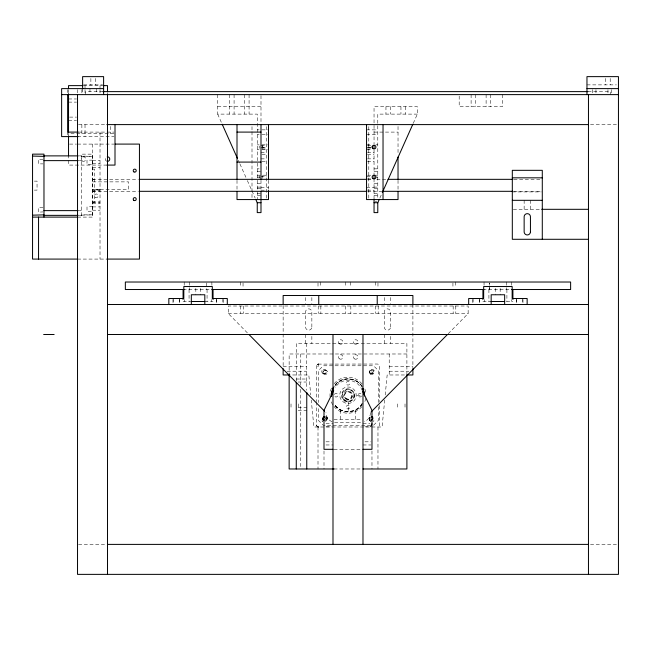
<?xml version="1.0" encoding="UTF-8"?>
<svg xmlns="http://www.w3.org/2000/svg" width="651" height="651" viewBox="0 0 651 651"><rect width="100%" height="100%" fill="white"/><g stroke="black" fill="none" stroke-linecap="round" stroke-linejoin="round"><path stroke-width="0.49" stroke-dasharray="3.25 2.44" d="M384.717 399.991L382.08 426.999L313.896 426.999L311.259 399.983M385.205 394.986L387.166 374.984L405.996 374.976M316.614 365.431L316.508 401.561M369.41 419.065L369.483 418.17A2.246 2.246 0 0 1 370.069 417.161M321.83 370.948L322.05 370.403M323.01 371.697L323.23 371.151M369.483 371.697L369.711 371.151M369.801 370.948L370.028 370.403M379.85 198.099L381.494 194.405M413.247 123.34L417.364 114.112L417.364 106.609L374.04 106.609L374.04 144.18M370.476 426.82L371.225 425.323M362.135 403.474C356.724 413.873 340.449 414.248 334.272 404.377M362.371 403.286C356.821 413.906 340.091 414.386 334.077 403.978M448.189 333.76L468.15 313.505L468.15 306.011L228.273 306.011L228.273 313.505L248.234 333.76M373.576 425.249L378.312 420.513L378.312 406.517M318.168 364.104L377.222 364.031A2.246 2.246 0 0 1 379.476 366.277L379.476 401.561M43.023 207.417L38.263 207.677L38.263 212.169L43.023 211.909M92.719 206.611L87.006 206.92L87.006 211.42L92.719 211.111M81.294 215.172L92.719 214.863L81.294 214.863M83.621 84.874L102.614 84.874M586.966 84.874L616.416 84.874M83.45 85.623L102.744 85.623M102.907 91.62L85.623 91.62L85.623 94.615M587.983 91.62L610.353 91.62L610.353 94.615M68.534 98.968L76.525 98.968M68.534 102.117L76.525 102.117M217.67 106.609L260.994 106.609M217.67 94.615L217.67 114.112L257.251 114.112L257.251 198.872M417.364 114.112L377.783 114.112L377.783 198.872M69.535 117.107L76.525 117.107M68.534 120.256L76.525 120.256M78.527 124.601L107.513 124.601M590.465 124.601L616.448 124.601M257.251 129.85L259.122 129.858M261.93 129.85L268.489 129.85M366.546 129.85L377.783 129.858M78.502 132.096L114.006 132.096M374.04 132.096L398.03 132.096M113.998 133.601L68.534 133.601L68.534 135.506M257.251 134.334L259.122 134.35M261.93 134.342L268.489 134.35M366.546 134.342L377.783 134.334M77.526 136.596L113.998 136.596M69.535 144.091L76.525 144.091M77.526 144.091L114.169 144.091M257.251 144.839L259.122 144.856M261.93 144.847L268.489 144.847M366.546 144.839L372.16 144.847M375.912 144.839L377.783 144.839M260.994 145.222L266.617 145.222M367.481 145.222L371.225 145.222M260.994 147.468L266.617 147.468M367.481 147.468L371.225 147.468M261.93 147.557L266.617 147.557M367.481 147.557L371.225 147.557M261.93 148.965L266.617 148.965M367.481 148.965L371.225 148.965M257.251 149.331L259.122 149.339M261.93 149.339L268.489 149.339M366.546 149.339L371.225 149.339M260.994 152.716L266.617 152.716M367.481 152.716L374.04 152.716M261.93 154.588L266.617 154.588M367.481 154.588L374.04 154.588M79.276 155.882L81.294 155.882M81.294 156.386L92.719 156.386L81.294 156.069M260.994 158.86L266.617 158.86M367.481 158.86L374.04 158.86M43.023 159.381L38.263 159.381L38.263 163.881L43.023 163.881M92.719 160.138L87.006 160.138L87.006 164.63L92.719 164.63M92.515 160.431L100.018 160.431M79.276 160.626L81.294 160.626M261.93 161.407L266.617 161.407M367.481 161.407L374.04 161.407M92.515 163.735L100.018 163.726M107.008 165.085L68.534 165.085L68.534 156.956M92.515 167.405L100.018 167.405M257.251 168.829L259.122 168.869M374.04 168.869L377.783 168.829M92.719 169.13L94.623 169.13L94.623 202.111L92.719 202.111M257.251 171.612L260.994 171.612M374.04 171.612L377.783 171.612M257.251 175.184L266.617 175.209M367.481 175.209L373.104 175.209M374.976 175.184L377.783 175.184M260.994 176.405L266.796 176.405M366.546 176.405L371.225 176.405M257.251 177.145L260.994 177.145M374.976 177.145L377.783 177.145M367.481 178.944L371.225 178.944M92.515 179.334L138.207 179.334M367.66 179.334L371.721 179.334M376.799 179.334L386.954 179.334M513.859 179.334L542.291 179.334M92.719 179.627L94.623 179.627M34.348 181.124L37.05 181.124L37.05 190.116L34.348 190.116M92.719 181.873L128.516 181.873L128.516 189.368L92.719 189.368M257.251 183.533L260.994 183.533M374.04 183.533L377.783 183.533M257.251 187.106L260.994 187.106M374.04 187.106L377.783 187.106M260.994 187.569L268.489 187.569M366.546 187.569L374.04 187.569M257.251 188.538L260.994 188.538M374.04 188.538L377.783 188.538M260.994 190.198L266.617 190.198M367.481 190.116L374.04 190.198M92.515 190.906L100.018 190.906M92.515 191.313L138.207 191.313M367.66 191.313L381.877 191.313M513.859 191.313L542.291 191.313M92.719 191.622L94.623 191.622M512.313 191.915L541.29 191.915M257.251 193.502L260.994 193.493M374.04 193.502L377.783 193.493M257.251 195.463L260.994 195.463M374.04 195.463L377.783 195.463M374.976 201.777L376.848 201.777M92.515 201.875L100.018 201.875M92.515 202.624L100.018 202.624M92.515 203.242L100.018 203.242M92.515 206.912L100.018 206.912M513.305 209.313L541.29 209.313M92.515 210.208L100.018 210.208M79.276 210.623L81.294 210.623M79.276 215.359L81.294 215.359M77.526 217.108L92.719 217.108L92.719 154.141L81.294 154.141L81.294 217.108M77.526 259.082L107.089 259.082M183.069 289.516L211.062 289.516M482.92 289.516L511.116 289.516M183.069 301.511L189.986 301.511M204.813 301.511L213.056 301.511M482.92 301.511L489.837 301.511M506.494 301.511L512.907 301.511M228.273 313.505L468.15 313.505M406.899 353.989L289.142 353.989L289.142 374.976L308.81 374.976L310.771 394.986M283.144 366.749L306.759 366.749M389.217 366.741L412.897 366.741M287.148 371.225L306.759 371.208M389.217 371.216L408.901 371.216M296.262 379.02L306.759 379.02M298.174 382.023L306.759 382.023M354.413 395.515A5.997 5.997 0 0 1 345.421 400.707A5.997 5.997 0 0 1 345.421 390.323A5.997 5.997 0 0 1 354.413 395.515L362.046 395.515M298.174 407.518L306.759 407.518M298.174 410.496L306.759 410.496M333.996 419.325L361.98 419.325M325.996 423.671L332.995 423.671M362.981 423.671L369.98 423.671M370.557 425.249L323.262 425.249L318.526 420.513L318.526 406.517M325.996 426.82L331.994 426.82M364.853 426.82L371.973 426.82M325.996 441.817L331.994 441.817M364.983 441.817L370.98 441.817M325.996 444.967L332.995 444.967M362.981 444.967L370.98 444.967M333.996 449.312L361.98 449.312M333.996 468.98L362.395 468.98M78.527 544.391L106.512 544.391M590.465 544.391L616.448 544.391M318.209 426.966L318.754 426.999A2.246 2.246 0 0 1 316.508 424.753M362.176 386.8C356.642 376.831 340.766 376.05 334.638 385.766C341.026 375.464 358.449 377.067 362.843 388.378M362.29 390.543L360.971 387.841A14.989 14.989 0 0 0 335.005 387.841M217.67 114.112L221.788 123.34M238.282 160.26L239.519 163.027M239.934 163.946L246.941 179.635M247.356 180.563L255.184 198.099M373.926 370.403L374.146 370.948M373.601 371.151L373.829 371.697M327.127 371.151L327.355 371.697M325.948 370.403L326.175 370.948M262.703 146.32L262.858 147.281M316.508 402.025L316.614 425.599M611.256 89.618L611.256 94.615M610.207 78.462L610.207 84.874M607.953 89.618L607.953 93.622M605.707 78.462L605.707 84.874M595.958 89.618L595.958 93.622M592.662 89.618L592.662 94.615M530.443 200.313L530.443 209.313M524.145 200.313L524.145 209.313M522.948 299.517L522.948 303.512M522.802 298.516L522.802 303.512M516.503 298.516L516.503 303.512M516.349 299.517L516.349 303.512M511.776 282.021L511.727 285.773M511.401 299.517L511.401 301.511M506.909 289.516L506.909 301.511M506.584 282.021L506.535 289.516M502.523 94.615L502.523 106.609L459.191 106.609L459.191 95.616M500.163 288.352L500.163 294.765M495.663 288.352L495.663 294.765M490.602 94.615L490.602 106.609M488.917 289.516L488.909 301.511M486.11 94.615L486.11 106.609M484.425 299.517L484.417 301.511M484.043 282.021L484.051 285.773M479.47 299.517L479.47 303.512M479.323 298.516L479.323 303.512M475.612 94.615L475.612 106.609M473.025 298.516L473.025 303.512M472.878 299.517L472.878 303.512M471.112 94.615L471.112 106.609M455.781 306.011L455.781 313.505M455.562 282.021L455.562 287.644M453.161 306.011L453.161 313.505M452.933 282.957L452.933 287.644M412.897 304.513L412.897 368.051M406.899 374.976L406.899 343.492L296.262 343.492L296.262 381.217M405.443 106.609L405.451 114.112M405.02 403.905L405.02 407.632M400.951 106.609L400.951 114.112M398.03 126.473L398.03 153.245M398.03 180.319L398.03 190.499M397.688 403.905L397.688 407.632M390.559 297.515L390.559 303.512M390.559 336.372L390.559 343.492M390.454 106.609L390.454 114.112M389.217 353.989L389.217 374.984M385.953 106.609L385.953 114.112M384.261 297.515L384.261 303.512M384.261 334.492L384.261 343.492M379.476 405.597L379.476 424.753A2.246 2.246 0 0 1 377.222 426.999M378.312 402.513L378.312 370.517L373.576 365.781L323.262 365.781L318.526 370.517L318.526 402.513M378.198 306.011L378.198 313.505M377.971 282.957L377.971 287.644M377.971 426.999L377.971 468.98M375.578 306.011L375.578 313.505M375.35 282.021L375.35 287.644M374.04 150.112L374.04 174.867M374.04 178.773L374.04 199.564M371.973 371.526L371.973 373.772M371.973 450.988L371.973 468.98M368.791 126.628L368.791 199.564M355.487 410.333L355.487 419.325M350.84 306.011L350.84 313.505M350.612 282.021L350.612 287.644M348.415 401.512L348.415 412.01M345.591 306.011L345.591 313.505M345.364 282.021L345.364 287.644M340.489 410.333L340.489 419.325M324.003 450.988L324.003 468.98M320.853 306.011L320.853 313.505M320.626 282.021L320.626 287.644M318.754 364.031L318.412 366.277L316.508 365.96A2.099 2.099 0 0 1 318.754 364.031A2.246 2.246 0 0 0 316.508 366.277M318.225 306.011L318.225 313.505M318.005 282.957L318.005 287.644M318.005 426.999L318.005 468.98M311.853 297.515L311.853 303.512M311.853 336.372L311.853 343.492M306.759 343.492L306.759 390.299M305.563 297.515L305.563 303.512M305.563 334.492L305.563 343.492M300.762 353.989L300.762 385.254M300.762 389.29L300.762 467.971M298.288 403.897L298.288 407.64M291.021 403.897L291.021 407.64M283.144 305.514L283.144 367.034M268.489 180.319L268.489 189.775M266.243 126.628L266.243 199.564M260.994 95.616L260.994 123.812M260.994 180.294L260.994 190.995M252.002 126.628L252.002 130.68M252.002 131.697L252.002 198.555M249.081 94.615L249.081 114.112M244.581 94.615L244.581 114.112M243.271 306.011L243.271 313.505M243.043 282.957L243.043 287.644M240.642 306.011L240.642 313.505M240.422 282.021L240.422 287.644M237.005 180.319L237.005 190.45M234.083 94.615L234.083 114.112M229.591 94.615L229.583 114.112M223.106 299.517L223.106 303.512M222.951 298.516L222.951 303.512M216.653 298.516L216.653 303.512M216.506 299.517L216.506 303.512M211.844 282.021L211.925 285.773M211.559 299.517L211.559 301.511M207.059 289.516L207.059 301.511M206.774 282.957L206.692 289.516M200.313 288.352L200.313 294.765M195.821 288.352L195.821 294.765M189.441 282.021L189.441 289.516M189.067 289.516L189.067 301.511M184.575 299.517L184.575 301.511M184.2 282.021L184.2 285.773M179.627 299.517L179.627 303.512M179.473 298.516L179.473 303.512M173.174 298.516L173.174 303.512M173.028 299.517L173.028 303.512M110.662 126.473L110.662 133.601M107.513 92.621L107.513 94.615M100.018 85.623L100.018 88.617M100.018 89.618L100.018 94.615M100.018 132.096L100.018 259.082M96.267 88.617L96.267 93.622M95.363 78.462L95.363 84.874M92.515 144.091L92.515 217.108M90.871 78.462L90.871 84.874M89.968 88.617L89.968 93.622M85.021 85.623L85.021 88.617M85.021 89.618L85.021 94.615M85.021 124.601L85.021 136.596M82.628 88.617L82.628 94.615M81.871 89.618L81.871 94.615M81.871 124.601L81.871 133.601M77.526 89.618L77.526 93.622M68.534 89.643L68.534 92.662M67.631 89.618L67.631 92.621M67.631 132.096L67.631 134.798M370.069 420.343A2.246 2.246 0 0 1 369.41 418.756M370.069 420.652A2.246 2.246 0 0 1 370.069 417.478M325.76 416.583A2.246 2.246 0 0 1 325.76 420.928M325.76 416.892A2.246 2.246 0 0 1 325.76 421.238M318.754 426.999A2.099 2.099 0 0 1 316.508 425.062M373.926 420.627A2.246 2.246 0 0 1 373.568 421.091M370.386 421.091A2.246 2.246 0 0 1 370.386 417.909M373.926 420.937A2.246 2.246 0 0 1 373.568 421.409M370.85 421.767A2.246 2.246 0 0 1 370.386 418.227M325.59 418.227A2.246 2.246 0 0 1 325.59 421.409M322.88 421.767A2.246 2.246 0 0 1 322.05 420.937M325.59 417.909A2.246 2.246 0 0 1 325.59 421.091M322.408 421.091A2.246 2.246 0 0 1 322.05 420.627M362.249 404.491A16.495 16.495 0 0 1 334.581 404.491M334.581 386.539A16.495 16.495 0 0 1 362.249 386.539M262.093 145.572A1.872 1.872 0 0 1 262.182 148.542M259.546 148.282A1.872 1.872 0 0 1 259.472 145.995M262.207 175.648A1.872 1.872 0 0 1 262.426 178.293M259.456 178.146A1.872 1.872 0 0 1 259.57 175.86M106.642 161.155A2.246 2.246 0 0 1 106.658 157.005M334.557 422.418A9.895 9.895 0 0 0 335.843 422.499L360.581 422.499A9.895 9.895 0 0 0 361.875 422.418M332.059 421.75A9.895 9.895 0 0 1 325.948 412.604M370.476 412.604A9.895 9.895 0 0 1 364.365 421.75M334.411 394.506A1.798 1.798 0 0 1 337.177 393.806A1.798 1.798 0 0 1 337.137 396.654A1.798 1.798 0 0 1 334.386 395.881M365.707 398.306A17.992 17.992 0 0 1 364.682 401.927M361.793 406.753A17.992 17.992 0 0 1 333.271 405.557M332.751 404.776A17.992 17.992 0 0 1 330.537 399.6M330.065 396.809A17.992 17.992 0 0 1 331.668 387.638M334.191 383.675A17.992 17.992 0 0 1 362.151 384.123M364.885 389.029A17.992 17.992 0 0 1 365.911 393.619M370.403 419.879A1.652 1.652 0 0 1 370.403 417.022M325.573 417.022A1.652 1.652 0 0 1 325.573 419.879M100.018 189.88L92.515 189.88L100.018 189.929M489.292 289.516L489.292 282.957L489.283 289.516M390.559 326.997L390.559 312.008A3.149 3.149 0 0 0 387.41 308.859A3.149 3.149 0 0 0 384.261 312.008L384.261 326.997A3.149 3.149 0 0 0 387.41 330.147A3.149 3.149 0 0 0 390.559 326.997M311.853 326.997L311.853 312.008A3.149 3.149 0 0 0 308.712 308.859A3.149 3.149 0 0 0 305.563 312.008L305.563 326.997A3.149 3.149 0 0 0 308.712 330.147A3.149 3.149 0 0 0 311.853 326.997M324.052 374.227A2.246 2.246 0 0 0 327.429 372.274A2.246 2.246 0 0 0 324.052 370.329A2.246 2.246 0 0 0 324.052 374.227M370.533 374.227A2.246 2.246 0 0 0 373.902 372.274A2.246 2.246 0 0 0 370.533 370.329A2.246 2.246 0 0 0 370.533 374.227M370.85 373.471A2.246 2.246 0 0 0 374.227 371.526A2.246 2.246 0 0 0 370.85 369.581A2.246 2.246 0 0 0 370.85 373.471M322.88 373.471A2.246 2.246 0 0 0 326.249 371.526A2.246 2.246 0 0 0 322.88 369.581A2.246 2.246 0 0 0 322.88 373.471M345.738 399.413A4.5 4.5 0 0 0 352.484 395.515A4.5 4.5 0 0 0 345.738 391.617A4.5 4.5 0 0 0 345.738 399.413M345.771 398.168A3.751 3.751 0 0 0 352.036 396.483A3.751 3.751 0 0 0 347.447 391.894A3.751 3.751 0 0 0 345.771 398.168M345.339 398.168A3.751 3.751 0 0 0 351.605 396.483A3.751 3.751 0 0 0 347.016 391.894A3.751 3.751 0 0 0 345.339 398.168M343.931 399.755A5.997 5.997 0 0 0 353.843 396.646A5.997 5.997 0 0 0 346.194 389.615A5.997 5.997 0 0 0 343.931 399.755M82.4 161.033A2.246 2.246 0 0 0 85.769 159.088A2.246 2.246 0 0 0 82.4 157.135A2.246 2.246 0 0 0 82.4 161.033M95.16 197.391A1.872 1.872 0 0 0 98.13 196.081A1.872 1.872 0 0 0 95.51 194.161A1.872 1.872 0 0 0 95.16 197.391M344.688 401.049A6.6 6.6 0 0 0 354.583 395.336A6.6 6.6 0 0 0 344.688 389.623A6.6 6.6 0 0 0 344.688 401.049M342.979 401.765A8.243 8.243 0 0 0 356.162 396.28A8.243 8.243 0 0 0 344.827 387.597A8.243 8.243 0 0 0 342.979 401.765M346.869 384.7A1.798 1.798 0 0 0 349.766 383.545A1.798 1.798 0 0 0 347.325 381.616A1.798 1.798 0 0 0 346.869 384.7M358.799 396.622A1.798 1.798 0 0 0 361.696 395.474A1.798 1.798 0 0 0 359.254 393.546A1.798 1.798 0 0 0 358.799 396.622M346.869 408.551A1.798 1.798 0 0 0 349.766 407.404A1.798 1.798 0 0 0 347.325 405.467A1.798 1.798 0 0 0 346.869 408.551M339.407 358.807A2.246 2.246 0 0 0 342.955 357.204A2.246 2.246 0 0 0 339.789 354.933A2.246 2.246 0 0 0 339.407 358.807M354.583 358.929A2.246 2.246 0 0 0 357.96 356.984A2.246 2.246 0 0 0 354.583 355.039A2.246 2.246 0 0 0 354.583 358.929M339.407 343.818A2.246 2.246 0 0 0 342.955 342.214A2.246 2.246 0 0 0 339.789 339.944A2.246 2.246 0 0 0 339.407 343.818M354.583 343.94A2.246 2.246 0 0 0 357.96 341.995A2.246 2.246 0 0 0 354.583 340.042A2.246 2.246 0 0 0 354.583 343.94M323.653 373.202A1.652 1.652 0 0 0 326.363 372.315A1.652 1.652 0 0 0 324.239 370.411A1.652 1.652 0 0 0 323.653 373.202M370.403 373.405A1.652 1.652 0 0 0 372.877 371.973A1.652 1.652 0 0 0 370.403 370.549A1.652 1.652 0 0 0 370.403 373.405"/><path stroke-width="0.98" d="M372.177 147.281L372.331 146.32M364.324 396.003L364.446 394.14L362.843 388.378L364.112 392.455M333.442 387.548L331.815 392L331.53 396.296L332.01 391.137L333.613 387.142M374.04 199.23L374.04 212.608L377.783 212.608L377.783 202.713L379.02 199.947M382.324 192.558L412.832 124.26M333.686 390.543L324.003 410.333L324.003 449.312L332.995 449.312M371.225 425.323L371.973 423.825M371.192 411.88L447.473 334.484M32.55 215.172L43.975 214.863M82.799 85.623L68.534 85.623L68.534 88.642M103.517 85.623L107.513 85.623L107.513 91.62M103.615 88.617L61.633 88.617L61.633 136.596L78.258 136.596M586.966 88.617L618.45 88.617M102.907 91.62L587.983 91.62M61.633 94.615L618.45 94.615M106.902 124.601L588.463 124.601M78.258 132.096L67.631 132.096L67.631 94.615M237.005 132.096L260.994 132.096M115.178 144.091L139.444 144.091L139.444 259.082L107.089 259.082M43.975 155.882L78.266 155.882M43.975 160.626L78.266 160.626M237.005 162.083L260.994 162.083M107.008 165.085L115.007 165.085L115.007 124.601M512.313 177.829L542.291 177.829M139.224 179.334L366.643 179.334M387.963 179.334L512.85 179.334M139.224 191.313L366.643 191.313M382.894 191.313L512.85 191.313M512.313 200.313L542.291 200.313M256.014 199.947L257.251 202.713L260.994 202.713M374.04 202.713L377.783 202.713M541.754 209.313L588.463 209.313M43.975 210.623L78.266 210.623M43.975 215.359L78.266 215.359M32.55 217.108L77.526 217.108M588.463 239.291L512.313 239.291L512.313 170.326L542.291 170.326L542.291 239.291M77.526 259.082L32.55 259.082L32.55 154.141L43.975 154.141L43.975 217.108M184.314 289.516L125.35 289.516L125.35 282.021L570.626 282.021L570.626 289.516L511.662 289.516M211.762 289.516L484.214 289.516M190.979 301.511L204.813 301.511M490.821 301.511L504.655 301.511M107.513 304.513L588.463 304.513M43.641 334.492L54.139 334.492M107.513 334.492L588.463 334.492M289.199 374.976L283.144 374.976L283.144 368.669M406.899 374.976L412.897 374.976L412.897 368.612M362.981 449.312L371.973 449.312L371.973 410.333L362.729 391.438M334.069 468.98L289.142 468.98L289.142 374.162M362.981 468.98L406.899 468.98L406.899 375.171M107.513 544.391L588.463 544.391M32.55 156.069L43.975 156.386M248.951 334.484L324.524 411.155M222.203 124.26L237.46 158.413M331.497 395.409L331.562 395.849M364.161 392.724L364.479 395.019L364.446 394.14M588.463 94.615L588.463 574.369M586.966 94.615L586.966 76.631L618.45 76.631L618.45 574.369L77.526 574.369L77.526 94.615M527.147 304.513L527.147 298.516L512.158 298.516L512.158 286.521L483.669 286.521L483.669 298.516L468.679 298.516L468.679 304.513M512.907 289.516L512.907 299.517M504.655 304.513L504.655 294.765L491.163 294.765L491.163 304.513M482.92 289.516L482.92 299.517M412.897 304.57L412.897 295.513L283.144 295.513L283.144 304.57M398.03 157.021L398.03 179.424M398.03 191.459L398.03 199.564L366.546 199.564L366.546 124.601M383.032 124.601L383.032 199.564M377.222 295.513L377.222 304.513M374.04 145.848L374.04 148.127M374.04 176.014L374.04 178.293M362.981 334.492L362.981 544.391M332.995 334.492L332.995 544.391M318.754 295.513L318.754 304.513M306.759 392.317L306.759 468.98M296.262 382.227L296.262 468.98M268.489 124.601L268.489 179.578M268.489 190.572L268.489 199.564L237.005 199.564L237.005 191.459M260.994 124.601L260.994 179.448M260.994 191.459L260.994 212.608L257.251 212.608L257.251 202.713M237.005 124.601L237.005 179.302M227.297 304.513L227.297 298.516L212.307 298.516L212.307 286.521L183.826 286.521L183.826 298.516L168.829 298.516L168.829 304.513M213.056 289.516L213.056 299.517M204.813 304.513L204.813 294.765L191.321 294.765L191.321 304.513M183.069 289.516L183.069 299.517M107.513 94.615L107.513 574.369M103.615 94.615L103.615 76.631L82.628 76.631L82.628 88.772M68.534 93.671L68.534 132.894M68.534 135.913L68.534 156.085M38.547 217.108L38.547 259.082M323.01 419.651A2.246 2.246 0 0 1 324.597 416.892M323.588 420.343A2.246 2.246 0 0 1 323.23 419.879M323.01 419.334A2.246 2.246 0 0 1 324.052 416.803M372.234 416.892A2.246 2.246 0 0 1 372.779 417.12M107.228 156.85A2.246 2.246 0 0 1 109.759 159.096A2.246 2.246 0 0 1 107.203 161.31M371.225 416.803A1.652 1.652 0 0 1 372.877 418.455A1.652 1.652 0 0 1 371.225 420.098M324.32 420.041A1.652 1.652 0 0 1 324.32 416.86M530.443 231.797L530.443 216.807A3.149 3.149 0 0 0 527.294 213.658A3.149 3.149 0 0 0 524.145 216.807L524.145 231.797A3.149 3.149 0 0 0 527.294 234.946A3.149 3.149 0 0 0 530.443 231.797M133.772 200.28A1.497 1.497 0 0 0 136.205 199.352A1.497 1.497 0 0 0 134.187 197.717A1.497 1.497 0 0 0 133.772 200.28M133.976 171.929A1.497 1.497 0 0 0 136.222 170.627A1.497 1.497 0 0 0 133.976 169.333A1.497 1.497 0 0 0 133.976 171.929M372.974 178.618A1.872 1.872 0 0 0 375.904 177.227A1.872 1.872 0 0 0 373.235 175.379A1.872 1.872 0 0 0 372.974 178.618M372.852 148.542A1.872 1.872 0 0 0 375.887 147.395A1.872 1.872 0 0 0 373.373 145.336A1.872 1.872 0 0 0 372.852 148.542"/></g></svg>
